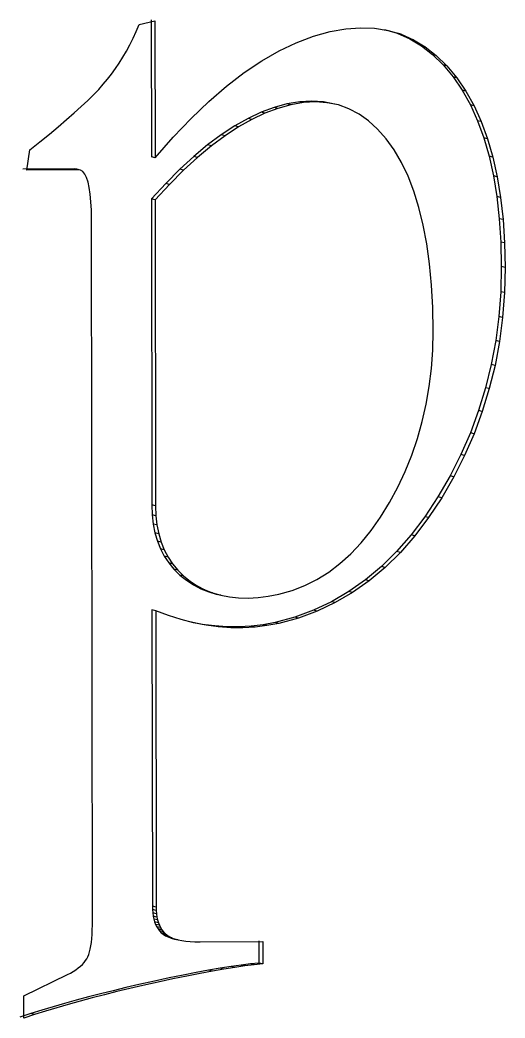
# Model space of a CAD drawing. Header units: millimetres. Extents: x -210 to 210, y -148 to 148.
# Drawn here: x 99.272 to 100.162, y -8.513 to -6.682 of the extents above; entities that cross this region are included whole.
import ezdxf

# ---------------------------------------------------------------- set-up
doc = ezdxf.new("R2010")
doc.units = ezdxf.units.MM
doc.layers.get('0').update_dxf_attribs({"lineweight": 18})

msp = doc.modelspace()

# ---------------------------------------------------------------- linework, layer by layer
at = {"color": 7, "lineweight": 30, "ltscale": 0.000735632}
msp.add_line((99.4906, -6.6902), (99.5193, -6.6837), dxfattribs=at)
at = {"color": 7, "lineweight": 30, "ltscale": 0.006283}
for p, q in [((99.5124, -6.682), (99.5128, -6.9333)), ((99.5193, -6.6837), (99.5197, -6.935))]:
    msp.add_line(p, q, dxfattribs=at)
at = {"color": 7, "lineweight": 30, "ltscale": 0.000348436}
msp.add_line((99.4851, -6.703), (99.4906, -6.6902), dxfattribs=at)
at = {"color": 7, "lineweight": 30, "ltscale": 0.000715839}
msp.add_line((99.8412, -6.7033), (99.8694, -6.6983), dxfattribs=at)
at = {"color": 7, "lineweight": 30, "ltscale": 0.000678316}
msp.add_line((99.8694, -6.6983), (99.8965, -6.6963), dxfattribs=at)
at = {"color": 7, "lineweight": 30, "ltscale": 0.000648563}
msp.add_line((99.8965, -6.6963), (99.9224, -6.6973), dxfattribs=at)
at = {"color": 7, "lineweight": 30, "ltscale": 0.000629182}
msp.add_line((99.9224, -6.6973), (99.9472, -6.7012), dxfattribs=at)
at = {"color": 7, "lineweight": 30, "ltscale": 0.00061951}
for p, q in [((99.9404, -6.6995), (99.9641, -6.7065)), ((99.9472, -6.7012), (99.971, -6.7082))]:
    msp.add_line(p, q, dxfattribs=at)
at = {"color": 7, "lineweight": 30, "ltscale": 0.000334724}
msp.add_line((99.4734, -6.7274), (99.4794, -6.7154), dxfattribs=at)
at = {"color": 7, "lineweight": 30, "ltscale": 0.000341541}
msp.add_line((99.4794, -6.7154), (99.4851, -6.703), dxfattribs=at)
at = {"color": 7, "lineweight": 30, "ltscale": 0.000838408}
msp.add_line((99.7787, -6.7238), (99.8101, -6.7119), dxfattribs=at)
at = {"color": 7, "lineweight": 30, "ltscale": 0.000807687}
msp.add_line((99.8101, -6.7119), (99.8412, -6.7033), dxfattribs=at)
at = {"color": 7, "lineweight": 30, "ltscale": 0.000177196}
for p, q in [((99.971, -6.7082), (99.9641, -6.7065)), ((100.0356, -6.7471), (100.0287, -6.7454)), ((100.055, -6.7661), (100.0481, -6.7644)), ((100.0732, -6.788), (100.0663, -6.7863)), ((99.7686, -6.8377), (99.7617, -6.836)), ((99.7918, -6.8337), (99.785, -6.832)), ((99.8355, -6.8339), (99.8287, -6.8321)), ((99.856, -6.838), (99.8491, -6.8363)), ((99.6971, -6.8645), (99.6903, -6.8628)), ((99.7213, -6.8531), (99.7144, -6.8514)), ((100.1182, -6.8686), (100.1113, -6.8669)), ((99.6727, -6.8782), (99.6658, -6.8765)), ((99.648, -6.8945), (99.6411, -6.8927)), ((100.1297, -6.9), (100.1228, -6.8983)), ((99.5197, -6.935), (99.5128, -6.9333)), ((100.1394, -6.9337), (100.1326, -6.932)), ((99.3779, -6.9568), (99.371, -6.9551)), ((99.3826, -6.9576), (99.3758, -6.9559)), ((99.572, -6.9577), (99.5651, -6.956)), ((99.546, -6.9836), (99.5391, -6.9819)), ((100.1581, -7.0483), (100.1512, -7.0466)), ((100.1618, -7.1361), (100.1549, -7.1344)), ((100.1607, -7.1823), (100.1538, -7.1806)), ((100.1572, -7.2277), (100.1503, -7.226)), ((100.1201, -7.4002), (100.1132, -7.3985)), ((100.0875, -7.4812), (100.0806, -7.4795)), ((99.5206, -7.5735), (99.5137, -7.5718)), ((100.0215, -7.5951), (100.0147, -7.5934)), ((99.5263, -7.6247), (99.5194, -7.623)), ((99.9962, -7.6285), (99.9894, -7.6268)), ((99.5517, -7.6801), (99.5448, -7.6783)), ((99.6108, -7.7275), (99.6039, -7.7257)), ((99.5209, -7.7658), (99.514, -7.7641)), ((99.7827, -7.7794), (99.7759, -7.7777)), ((99.6132, -7.7926), (99.6063, -7.7909)), ((99.6584, -7.7972), (99.6515, -7.7955)), ((99.6808, -7.7974), (99.6739, -7.7957)), ((99.703, -7.7961), (99.6961, -7.7944)), ((99.747, -7.7891), (99.7401, -7.7874)), ((99.5275, -8.3431), (99.5207, -8.3414)), ((99.5296, -8.3474), (99.5228, -8.3457)), ((99.5321, -8.3514), (99.5252, -8.3497)), ((99.5349, -8.3551), (99.528, -8.3534)), ((99.5458, -8.3639), (99.5389, -8.3622)), ((99.5506, -8.3662), (99.5437, -8.3645)), ((99.5561, -8.3682), (99.5492, -8.3665)), ((99.6461, -8.4235), (99.6392, -8.4218)), ((99.6845, -8.4177), (99.6776, -8.416)), ((99.7015, -8.4156), (99.6947, -8.4139)), ((99.7172, -8.414), (99.7103, -8.4123)), ((99.6248, -8.4272), (99.6179, -8.4255)), ((99.2984, -8.5068), (99.2915, -8.5051))]:
    msp.add_line(p, q, dxfattribs=at)
at = {"color": 7, "lineweight": 30, "ltscale": 0.000618576}
msp.add_line((99.9641, -6.7065), (99.9868, -6.7165), dxfattribs=at)
at = {"color": 7, "lineweight": 30, "ltscale": 0.000618508}
msp.add_line((99.971, -6.7082), (99.9937, -6.7182), dxfattribs=at)
at = {"color": 7, "lineweight": 30, "ltscale": 0.00017716}
for p, q in [((99.9937, -6.7182), (99.9868, -6.7165)), ((100.0152, -6.7312), (100.0083, -6.7295)), ((99.7451, -6.8442), (99.7382, -6.8425)), ((99.8142, -6.8324), (99.8073, -6.8307)), ((100.105, -6.8395), (100.0981, -6.8378)), ((99.5976, -6.9342), (99.5907, -6.9325)), ((100.1475, -6.9696), (100.1406, -6.9679)), ((99.5197, -7.0119), (99.5129, -7.0102)), ((100.1608, -7.0911), (100.154, -7.0894)), ((100.1515, -7.2721), (100.1446, -7.2704)), ((100.1329, -7.3584), (100.126, -7.3567)), ((100.105, -7.4412), (100.0981, -7.4395)), ((100.0677, -7.5204), (100.0608, -7.5187)), ((100.0455, -7.5587), (100.0386, -7.557)), ((99.5212, -7.5915), (99.5143, -7.5898)), ((99.5231, -7.6086), (99.5163, -7.6069)), ((99.5365, -7.6542), (99.5296, -7.6525)), ((99.5434, -7.6676), (99.5366, -7.6659)), ((99.9697, -7.6589), (99.9628, -7.6572)), ((99.572, -7.7021), (99.5651, -7.7004)), ((99.584, -7.7118), (99.5771, -7.7101)), ((99.597, -7.7203), (99.5902, -7.7186)), ((99.6253, -7.7332), (99.6184, -7.7315)), ((99.6404, -7.7376), (99.6336, -7.7359)), ((99.8821, -7.7325), (99.8752, -7.7308)), ((99.8171, -7.7667), (99.8103, -7.765)), ((99.6359, -7.7956), (99.629, -7.7939)), ((99.5216, -8.3095), (99.5147, -8.3078)), ((99.5218, -8.316), (99.5149, -8.3143)), ((99.5223, -8.3221), (99.5154, -8.3204)), ((99.5231, -8.3279), (99.5163, -8.3262)), ((99.5243, -8.3333), (99.5174, -8.3316)), ((99.538, -8.3584), (99.5311, -8.3566)), ((99.5416, -8.3613), (99.5347, -8.3596)), ((99.5622, -8.3699), (99.5553, -8.3682))]:
    msp.add_line(p, q, dxfattribs=at)
at = {"color": 7, "lineweight": 30, "ltscale": 0.000627854}
for p, q in [((99.9868, -6.7165), (100.0083, -6.7295)), ((99.9937, -6.7182), (100.0152, -6.7312))]:
    msp.add_line(p, q, dxfattribs=at)
at = {"color": 7, "lineweight": 30, "ltscale": 0.000328999}
msp.add_line((99.4672, -6.739), (99.4734, -6.7274), dxfattribs=at)
at = {"color": 7, "lineweight": 30, "ltscale": 0.000875344}
msp.add_line((99.7471, -6.7389), (99.7787, -6.7238), dxfattribs=at)
at = {"color": 7, "lineweight": 30, "ltscale": 0.000648197}
msp.add_line((100.0083, -6.7295), (100.0287, -6.7454), dxfattribs=at)
at = {"color": 7, "lineweight": 30, "ltscale": 0.000648307}
msp.add_line((100.0152, -6.7312), (100.0356, -6.7471), dxfattribs=at)
at = {"color": 7, "lineweight": 30, "ltscale": 0.000317606}
msp.add_line((99.454, -6.761), (99.4607, -6.7502), dxfattribs=at)
at = {"color": 7, "lineweight": 30, "ltscale": 0.000322781}
msp.add_line((99.4607, -6.7502), (99.4672, -6.739), dxfattribs=at)
at = {"color": 7, "lineweight": 30, "ltscale": 0.000918112}
msp.add_line((99.7153, -6.7572), (99.7471, -6.7389), dxfattribs=at)
at = {"color": 7, "lineweight": 30, "ltscale": 0.000677436}
for p, q in [((100.0287, -6.7454), (100.0481, -6.7644)), ((100.0356, -6.7471), (100.055, -6.7661))]:
    msp.add_line(p, q, dxfattribs=at)
at = {"color": 7, "lineweight": 30, "ltscale": 0.000308167}
msp.add_line((99.4398, -6.7813), (99.447, -6.7713), dxfattribs=at)
at = {"color": 7, "lineweight": 30, "ltscale": 0.000312388}
msp.add_line((99.447, -6.7713), (99.454, -6.761), dxfattribs=at)
at = {"color": 7, "lineweight": 30, "ltscale": 0.000965805}
msp.add_line((99.6832, -6.7787), (99.7153, -6.7572), dxfattribs=at)
at = {"color": 7, "lineweight": 30, "ltscale": 0.000713366}
for p, q in [((100.0481, -6.7644), (100.0663, -6.7863)), ((100.055, -6.7661), (100.0732, -6.788))]:
    msp.add_line(p, q, dxfattribs=at)
at = {"color": 7, "lineweight": 30, "ltscale": 0.000299073}
msp.add_line((99.4246, -6.8), (99.4323, -6.7909), dxfattribs=at)
at = {"color": 7, "lineweight": 30, "ltscale": 0.000303356}
msp.add_line((99.4323, -6.7909), (99.4398, -6.7813), dxfattribs=at)
at = {"color": 7, "lineweight": 30, "ltscale": 0.001018}
for p, q in [((99.6509, -6.8035), (99.6832, -6.7787)), ((100.1468, -7.0061), (100.1512, -7.0466)), ((100.1537, -7.0078), (100.1581, -7.0483))]:
    msp.add_line(p, q, dxfattribs=at)
at = {"color": 7, "lineweight": 30, "ltscale": 0.000743578}
msp.add_line((100.0663, -6.7863), (100.083, -6.8109), dxfattribs=at)
at = {"color": 7, "lineweight": 30, "ltscale": 0.000743729}
msp.add_line((100.0732, -6.788), (100.0899, -6.8126), dxfattribs=at)
at = {"color": 7, "lineweight": 30, "ltscale": 0.000342641}
msp.add_line((99.4067, -6.8192), (99.4162, -6.8093), dxfattribs=at)
at = {"color": 7, "lineweight": 30, "ltscale": 0.00031309}
msp.add_line((99.4162, -6.8093), (99.4246, -6.8), dxfattribs=at)
at = {"color": 7, "lineweight": 30, "ltscale": 0.001072}
msp.add_line((99.6185, -6.8316), (99.6509, -6.8035), dxfattribs=at)
at = {"color": 7, "lineweight": 30, "ltscale": 0.000177232}
for p, q in [((100.0899, -6.8126), (100.083, -6.8109)), ((100.1537, -7.0078), (100.1468, -7.0061)), ((99.5308, -7.64), (99.5239, -7.6382)), ((99.5612, -7.6916), (99.5543, -7.6898)), ((99.9418, -7.6864), (99.9349, -7.6847)), ((99.9126, -7.7109), (99.9057, -7.7092)), ((99.725, -7.7933), (99.7182, -7.7916)), ((99.666, -8.4204), (99.6591, -8.4187))]:
    msp.add_line(p, q, dxfattribs=at)
at = {"color": 7, "lineweight": 30, "ltscale": 0.00076974}
msp.add_line((100.083, -6.8109), (100.0981, -6.8378), dxfattribs=at)
at = {"color": 7, "lineweight": 30, "ltscale": 0.000404588}
msp.add_line((99.3842, -6.8408), (99.396, -6.8297), dxfattribs=at)
at = {"color": 7, "lineweight": 30, "ltscale": 0.000374608}
msp.add_line((99.396, -6.8297), (99.4067, -6.8192), dxfattribs=at)
at = {"color": 7, "lineweight": 30, "ltscale": 0.000769417}
msp.add_line((100.0899, -6.8126), (100.105, -6.8395), dxfattribs=at)
at = {"color": 7, "lineweight": 30, "ltscale": 0.00043671}
msp.add_line((99.3713, -6.8525), (99.3842, -6.8408), dxfattribs=at)
at = {"color": 7, "lineweight": 30, "ltscale": 0.001132}
msp.add_line((99.5857, -6.8628), (99.6185, -6.8316), dxfattribs=at)
at = {"color": 7, "lineweight": 30, "ltscale": 0.000635771}
msp.add_line((99.7382, -6.8425), (99.7144, -6.8514), dxfattribs=at)
at = {"color": 7, "lineweight": 30, "ltscale": 0.000635847}
msp.add_line((99.7451, -6.8442), (99.7213, -6.8531), dxfattribs=at)
at = {"color": 7, "lineweight": 30, "ltscale": 0.000609731}
msp.add_line((99.7617, -6.836), (99.7382, -6.8425), dxfattribs=at)
at = {"color": 7, "lineweight": 30, "ltscale": 0.000609671}
msp.add_line((99.7686, -6.8377), (99.7451, -6.8442), dxfattribs=at)
at = {"color": 7, "lineweight": 30, "ltscale": 0.000589865}
for p, q in [((99.785, -6.832), (99.7617, -6.836)), ((99.7918, -6.8337), (99.7686, -6.8377))]:
    msp.add_line(p, q, dxfattribs=at)
at = {"color": 7, "lineweight": 30, "ltscale": 0.000558743}
msp.add_line((99.8073, -6.8307), (99.785, -6.832), dxfattribs=at)
at = {"color": 7, "lineweight": 30, "ltscale": 0.000558763}
msp.add_line((99.8142, -6.8324), (99.7918, -6.8337), dxfattribs=at)
at = {"color": 7, "lineweight": 30, "ltscale": 0.000535646}
msp.add_line((99.8287, -6.8321), (99.8073, -6.8307), dxfattribs=at)
at = {"color": 7, "lineweight": 30, "ltscale": 0.000535649}
msp.add_line((99.8355, -6.8339), (99.8142, -6.8324), dxfattribs=at)
at = {"color": 7, "lineweight": 30, "ltscale": 0.000521557}
for p, q in [((99.8491, -6.8363), (99.8287, -6.8321)), ((99.856, -6.838), (99.8355, -6.8339))]:
    msp.add_line(p, q, dxfattribs=at)
at = {"color": 7, "lineweight": 30, "ltscale": 0.000515793}
msp.add_line((99.8754, -6.8449), (99.856, -6.838), dxfattribs=at)
at = {"color": 7, "lineweight": 30, "ltscale": 0.000521674}
msp.add_line((99.8939, -6.8546), (99.8754, -6.8449), dxfattribs=at)
at = {"color": 7, "lineweight": 30, "ltscale": 0.00080004}
msp.add_line((100.0981, -6.8378), (100.1113, -6.8669), dxfattribs=at)
at = {"color": 7, "lineweight": 30, "ltscale": 0.000800209}
msp.add_line((100.105, -6.8395), (100.1182, -6.8686), dxfattribs=at)
at = {"color": 7, "lineweight": 30, "ltscale": 0.000498385}
msp.add_line((99.3421, -6.8778), (99.3572, -6.8648), dxfattribs=at)
at = {"color": 7, "lineweight": 30, "ltscale": 0.000467221}
msp.add_line((99.3572, -6.8648), (99.3713, -6.8525), dxfattribs=at)
at = {"color": 7, "lineweight": 30, "ltscale": 0.001192}
msp.add_line((99.5528, -6.8973), (99.5857, -6.8628), dxfattribs=at)
at = {"color": 7, "lineweight": 30, "ltscale": 0.000701315}
for p, q in [((99.6903, -6.8628), (99.6658, -6.8765)), ((99.6971, -6.8645), (99.6727, -6.8782))]:
    msp.add_line(p, q, dxfattribs=at)
at = {"color": 7, "lineweight": 30, "ltscale": 0.000666631}
for p, q in [((99.7144, -6.8514), (99.6903, -6.8628)), ((99.7213, -6.8531), (99.6971, -6.8645))]:
    msp.add_line(p, q, dxfattribs=at)
at = {"color": 7, "lineweight": 30, "ltscale": 0.000537028}
msp.add_line((99.9115, -6.867), (99.8939, -6.8546), dxfattribs=at)
at = {"color": 7, "lineweight": 30, "ltscale": 0.000560409}
msp.add_line((99.928, -6.8821), (99.9115, -6.867), dxfattribs=at)
at = {"color": 7, "lineweight": 30, "ltscale": 0.000835918}
for p, q in [((100.1113, -6.8669), (100.1228, -6.8983)), ((100.1182, -6.8686), (100.1297, -6.9))]:
    msp.add_line(p, q, dxfattribs=at)
at = {"color": 7, "lineweight": 30, "ltscale": 0.000531286}
msp.add_line((99.3257, -6.8913), (99.3421, -6.8778), dxfattribs=at)
at = {"color": 7, "lineweight": 30, "ltscale": 0.000739639}
for p, q in [((99.6658, -6.8765), (99.6411, -6.8927)), ((99.6727, -6.8782), (99.648, -6.8945))]:
    msp.add_line(p, q, dxfattribs=at)
at = {"color": 7, "lineweight": 30, "ltscale": 0.000593872}
msp.add_line((99.9437, -6.8999), (99.928, -6.8821), dxfattribs=at)
at = {"color": 7, "lineweight": 30, "ltscale": 0.00056176}
msp.add_line((99.3083, -6.9055), (99.3257, -6.8913), dxfattribs=at)
at = {"color": 7, "lineweight": 30, "ltscale": 0.001255}
msp.add_line((99.5197, -6.935), (99.5528, -6.8973), dxfattribs=at)
at = {"color": 7, "lineweight": 30, "ltscale": 0.000780794}
msp.add_line((99.6411, -6.8927), (99.616, -6.9114), dxfattribs=at)
at = {"color": 7, "lineweight": 30, "ltscale": 0.000779498}
msp.add_line((99.648, -6.8945), (99.623, -6.9131), dxfattribs=at)
at = {"color": 7, "lineweight": 30, "ltscale": 0.000630731}
msp.add_line((99.9584, -6.9204), (99.9437, -6.8999), dxfattribs=at)
at = {"color": 7, "lineweight": 30, "ltscale": 0.000876086}
for p, q in [((100.1228, -6.8983), (100.1326, -6.932)), ((100.1297, -6.9), (100.1394, -6.9337))]:
    msp.add_line(p, q, dxfattribs=at)
at = {"color": 7, "lineweight": 30, "ltscale": 0.000940743}
msp.add_line((99.2841, -6.9575), (99.2897, -6.9203), dxfattribs=at)
at = {"color": 7, "lineweight": 30, "ltscale": 0.000593418}
msp.add_line((99.2897, -6.9203), (99.3083, -6.9055), dxfattribs=at)
at = {"color": 7, "lineweight": 30, "ltscale": 0.000823322}
msp.add_line((99.616, -6.9114), (99.5907, -6.9325), dxfattribs=at)
at = {"color": 7, "lineweight": 30, "ltscale": 0.000824442}
msp.add_line((99.623, -6.9131), (99.5976, -6.9342), dxfattribs=at)
at = {"color": 7, "lineweight": 30, "ltscale": 0.000178658}
msp.add_line((99.623, -6.9131), (99.616, -6.9114), dxfattribs=at)
at = {"color": 7, "lineweight": 30, "ltscale": 0.000668352}
msp.add_line((99.9719, -6.9435), (99.9584, -6.9204), dxfattribs=at)
at = {"color": 7, "lineweight": 30, "ltscale": 0.000869003}
msp.add_line((99.5907, -6.9325), (99.5651, -6.956), dxfattribs=at)
at = {"color": 7, "lineweight": 30, "ltscale": 0.000869139}
msp.add_line((99.5976, -6.9342), (99.572, -6.9577), dxfattribs=at)
at = {"color": 7, "lineweight": 30, "ltscale": 0.00092072}
msp.add_line((100.1326, -6.932), (100.1406, -6.9679), dxfattribs=at)
at = {"color": 7, "lineweight": 30, "ltscale": 0.000920537}
msp.add_line((100.1394, -6.9337), (100.1475, -6.9696), dxfattribs=at)
at = {"color": 7, "lineweight": 30, "ltscale": 0.002346}
for p, q in [((99.371, -6.9551), (99.2772, -6.9558)), ((99.3779, -6.9568), (99.2841, -6.9575))]:
    msp.add_line(p, q, dxfattribs=at)
at = {"color": 7, "lineweight": 30, "ltscale": 0.000119898}
for p, q in [((99.3758, -6.9559), (99.371, -6.9551)), ((99.3826, -6.9576), (99.3779, -6.9568))]:
    msp.add_line(p, q, dxfattribs=at)
at = {"color": 7, "lineweight": 30, "ltscale": 0.000125865}
msp.add_line((99.3869, -6.9603), (99.3826, -6.9576), dxfattribs=at)
at = {"color": 7, "lineweight": 30, "ltscale": 0.000917635}
for p, q in [((99.5651, -6.956), (99.5391, -6.9819)), ((99.572, -6.9577), (99.546, -6.9836))]:
    msp.add_line(p, q, dxfattribs=at)
at = {"color": 7, "lineweight": 30, "ltscale": 0.000701931}
msp.add_line((99.984, -6.9688), (99.9719, -6.9435), dxfattribs=at)
at = {"color": 7, "lineweight": 30, "ltscale": 0.000147022}
msp.add_line((99.3906, -6.9649), (99.3869, -6.9603), dxfattribs=at)
at = {"color": 7, "lineweight": 30, "ltscale": 0.000179636}
msp.add_line((99.3939, -6.9713), (99.3906, -6.9649), dxfattribs=at)
at = {"color": 7, "lineweight": 30, "ltscale": 0.000217369}
msp.add_line((99.3966, -6.9795), (99.3939, -6.9713), dxfattribs=at)
at = {"color": 7, "lineweight": 30, "ltscale": 0.000739539}
msp.add_line((99.9947, -6.9964), (99.984, -6.9688), dxfattribs=at)
at = {"color": 7, "lineweight": 30, "ltscale": 0.000967839}
msp.add_line((100.1406, -6.9679), (100.1468, -7.0061), dxfattribs=at)
at = {"color": 7, "lineweight": 30, "ltscale": 0.000968212}
msp.add_line((100.1475, -6.9696), (100.1537, -7.0078), dxfattribs=at)
at = {"color": 7, "lineweight": 30, "ltscale": 0.000258758}
msp.add_line((99.3989, -6.9896), (99.3966, -6.9795), dxfattribs=at)
at = {"color": 7, "lineweight": 30, "ltscale": 0.000302317}
msp.add_line((99.4006, -7.0016), (99.3989, -6.9896), dxfattribs=at)
at = {"color": 7, "lineweight": 30, "ltscale": 0.000965903}
msp.add_line((99.5391, -6.9819), (99.5129, -7.0102), dxfattribs=at)
at = {"color": 7, "lineweight": 30, "ltscale": 0.000965757}
msp.add_line((99.546, -6.9836), (99.5197, -7.0119), dxfattribs=at)
at = {"color": 7, "lineweight": 30, "ltscale": 0.000346996}
msp.add_line((99.4019, -7.0154), (99.4006, -7.0016), dxfattribs=at)
at = {"color": 7, "lineweight": 30, "ltscale": 0.01404}
for p, q in [((99.5129, -7.0102), (99.5137, -7.5718)), ((99.5197, -7.0119), (99.5206, -7.5735))]:
    msp.add_line(p, q, dxfattribs=at)
at = {"color": 7, "lineweight": 30, "ltscale": 0.000781884}
msp.add_line((100.0039, -7.0263), (99.9947, -6.9964), dxfattribs=at)
at = {"color": 7, "lineweight": 30, "ltscale": 0.000392445}
msp.add_line((99.4027, -7.0311), (99.4019, -7.0154), dxfattribs=at)
at = {"color": 7, "lineweight": 30, "ltscale": 0.000438315}
msp.add_line((99.4029, -7.0486), (99.4027, -7.0311), dxfattribs=at)
at = {"color": 7, "lineweight": 30, "ltscale": 0.000826932}
msp.add_line((100.0118, -7.0584), (100.0039, -7.0263), dxfattribs=at)
at = {"color": 7, "lineweight": 30, "ltscale": 0.032118}
msp.add_line((99.4048, -8.3333), (99.4029, -7.0486), dxfattribs=at)
at = {"color": 7, "lineweight": 30, "ltscale": 0.001071}
for p, q in [((100.1512, -7.0466), (100.154, -7.0894)), ((100.1581, -7.0483), (100.1608, -7.0911))]:
    msp.add_line(p, q, dxfattribs=at)
at = {"color": 7, "lineweight": 30, "ltscale": 0.000875263}
msp.add_line((100.0182, -7.0929), (100.0118, -7.0584), dxfattribs=at)
at = {"color": 7, "lineweight": 30, "ltscale": 0.00092525}
msp.add_line((100.0232, -7.1295), (100.0182, -7.0929), dxfattribs=at)
at = {"color": 7, "lineweight": 30, "ltscale": 0.001126}
for p, q in [((100.154, -7.0894), (100.1549, -7.1344)), ((100.1608, -7.0911), (100.1618, -7.1361))]:
    msp.add_line(p, q, dxfattribs=at)
at = {"color": 7, "lineweight": 30, "ltscale": 0.000977728}
msp.add_line((100.0268, -7.1685), (100.0232, -7.1295), dxfattribs=at)
at = {"color": 7, "lineweight": 30, "ltscale": 0.001156}
for p, q in [((100.1549, -7.1344), (100.1538, -7.1806)), ((100.1618, -7.1361), (100.1607, -7.1823))]:
    msp.add_line(p, q, dxfattribs=at)
at = {"color": 7, "lineweight": 30, "ltscale": 0.001032}
msp.add_line((100.029, -7.2097), (100.0268, -7.1685), dxfattribs=at)
at = {"color": 7, "lineweight": 30, "ltscale": 0.001137}
for p, q in [((100.1538, -7.1806), (100.1503, -7.226)), ((100.1607, -7.1823), (100.1572, -7.2277))]:
    msp.add_line(p, q, dxfattribs=at)
at = {"color": 7, "lineweight": 30, "ltscale": 0.001087}
msp.add_line((100.0297, -7.2532), (100.029, -7.2097), dxfattribs=at)
at = {"color": 7, "lineweight": 30, "ltscale": 0.001121}
for p, q in [((100.1503, -7.226), (100.1446, -7.2704)), ((100.1572, -7.2277), (100.1515, -7.2721))]:
    msp.add_line(p, q, dxfattribs=at)
at = {"color": 7, "lineweight": 30, "ltscale": 0.000863703}
msp.add_line((100.029, -7.2877), (100.0297, -7.2532), dxfattribs=at)
at = {"color": 7, "lineweight": 30, "ltscale": 0.000848144}
msp.add_line((100.0266, -7.3215), (100.029, -7.2877), dxfattribs=at)
at = {"color": 7, "lineweight": 30, "ltscale": 0.001109}
for p, q in [((100.1446, -7.2704), (100.1364, -7.314)), ((100.1515, -7.2721), (100.1434, -7.3157))]:
    msp.add_line(p, q, dxfattribs=at)
at = {"color": 7, "lineweight": 30, "ltscale": 0.00083466}
msp.add_line((100.0226, -7.3547), (100.0266, -7.3215), dxfattribs=at)
at = {"color": 7, "lineweight": 30, "ltscale": 0.001099}
for p, q in [((100.1364, -7.314), (100.126, -7.3567)), ((100.1434, -7.3157), (100.1329, -7.3584))]:
    msp.add_line(p, q, dxfattribs=at)
at = {"color": 7, "lineweight": 30, "ltscale": 0.000178694}
for p, q in [((100.1434, -7.3157), (100.1364, -7.314)), ((99.8503, -7.7511), (99.8434, -7.7494)), ((99.5258, -8.3384), (99.5188, -8.3367))]:
    msp.add_line(p, q, dxfattribs=at)
at = {"color": 7, "lineweight": 30, "ltscale": 0.000823691}
msp.add_line((100.0171, -7.3872), (100.0226, -7.3547), dxfattribs=at)
at = {"color": 7, "lineweight": 30, "ltscale": 0.001093}
for p, q in [((100.126, -7.3567), (100.1132, -7.3985)), ((100.1329, -7.3584), (100.1201, -7.4002)), ((100.0981, -7.4395), (100.0806, -7.4795)), ((100.105, -7.4412), (100.0875, -7.4812))]:
    msp.add_line(p, q, dxfattribs=at)
at = {"color": 7, "lineweight": 30, "ltscale": 0.000814723}
msp.add_line((100.0099, -7.4189), (100.0171, -7.3872), dxfattribs=at)
at = {"color": 7, "lineweight": 30, "ltscale": 0.001091}
for p, q in [((100.1132, -7.3985), (100.0981, -7.4395)), ((100.1201, -7.4002), (100.105, -7.4412))]:
    msp.add_line(p, q, dxfattribs=at)
at = {"color": 7, "lineweight": 30, "ltscale": 0.000807712}
msp.add_line((100.0011, -7.45), (100.0099, -7.4189), dxfattribs=at)
at = {"color": 7, "lineweight": 30, "ltscale": 0.000803485}
msp.add_line((99.9907, -7.4804), (100.0011, -7.45), dxfattribs=at)
at = {"color": 7, "lineweight": 30, "ltscale": 0.000801771}
msp.add_line((99.9786, -7.5102), (99.9907, -7.4804), dxfattribs=at)
at = {"color": 7, "lineweight": 30, "ltscale": 0.001097}
for p, q in [((100.0806, -7.4795), (100.0608, -7.5187)), ((100.0875, -7.4812), (100.0677, -7.5204))]:
    msp.add_line(p, q, dxfattribs=at)
at = {"color": 7, "lineweight": 30, "ltscale": 0.000801643}
msp.add_line((99.965, -7.5392), (99.9786, -7.5102), dxfattribs=at)
at = {"color": 7, "lineweight": 30, "ltscale": 0.001106}
for p, q in [((100.0608, -7.5187), (100.0386, -7.557)), ((100.0677, -7.5204), (100.0455, -7.5587))]:
    msp.add_line(p, q, dxfattribs=at)
at = {"color": 7, "lineweight": 30, "ltscale": 0.000804581}
msp.add_line((99.9498, -7.5675), (99.965, -7.5392), dxfattribs=at)
at = {"color": 7, "lineweight": 30, "ltscale": 0.001089}
for p, q in [((100.0386, -7.557), (100.0147, -7.5934)), ((100.0455, -7.5587), (100.0215, -7.5951))]:
    msp.add_line(p, q, dxfattribs=at)
at = {"color": 7, "lineweight": 30, "ltscale": 0.000450169}
msp.add_line((99.5137, -7.5718), (99.5143, -7.5898), dxfattribs=at)
at = {"color": 7, "lineweight": 30, "ltscale": 0.000449979}
msp.add_line((99.5206, -7.5735), (99.5212, -7.5915), dxfattribs=at)
at = {"color": 7, "lineweight": 30, "ltscale": 0.000788302}
msp.add_line((99.9332, -7.5944), (99.9498, -7.5675), dxfattribs=at)
at = {"color": 7, "lineweight": 30, "ltscale": 0.000429586}
for p, q in [((99.5143, -7.5898), (99.5163, -7.6069)), ((99.5212, -7.5915), (99.5231, -7.6086))]:
    msp.add_line(p, q, dxfattribs=at)
at = {"color": 7, "lineweight": 30, "ltscale": 0.000752752}
msp.add_line((99.9159, -7.619), (99.9332, -7.5944), dxfattribs=at)
at = {"color": 7, "lineweight": 30, "ltscale": 0.001048}
for p, q in [((100.0147, -7.5934), (99.9894, -7.6268)), ((100.0215, -7.5951), (99.9962, -7.6285))]:
    msp.add_line(p, q, dxfattribs=at)
at = {"color": 7, "lineweight": 30, "ltscale": 0.000411345}
msp.add_line((99.5163, -7.6069), (99.5194, -7.623), dxfattribs=at)
at = {"color": 7, "lineweight": 30, "ltscale": 0.00041153}
msp.add_line((99.5231, -7.6086), (99.5263, -7.6247), dxfattribs=at)
at = {"color": 7, "lineweight": 30, "ltscale": 0.000396383}
msp.add_line((99.5194, -7.623), (99.5239, -7.6382), dxfattribs=at)
at = {"color": 7, "lineweight": 30, "ltscale": 0.000396563}
msp.add_line((99.5263, -7.6247), (99.5308, -7.64), dxfattribs=at)
at = {"color": 7, "lineweight": 30, "ltscale": 0.000720591}
msp.add_line((99.8978, -7.6414), (99.9159, -7.619), dxfattribs=at)
at = {"color": 7, "lineweight": 30, "ltscale": 0.001011}
msp.add_line((99.9894, -7.6268), (99.9628, -7.6572), dxfattribs=at)
at = {"color": 7, "lineweight": 30, "ltscale": 0.00101}
msp.add_line((99.9962, -7.6285), (99.9697, -7.6589), dxfattribs=at)
at = {"color": 7, "lineweight": 30, "ltscale": 0.000385045}
msp.add_line((99.5239, -7.6382), (99.5296, -7.6525), dxfattribs=at)
at = {"color": 7, "lineweight": 30, "ltscale": 0.000376517}
for p, q in [((99.5296, -7.6525), (99.5366, -7.6659)), ((99.5365, -7.6542), (99.5434, -7.6676))]:
    msp.add_line(p, q, dxfattribs=at)
at = {"color": 7, "lineweight": 30, "ltscale": 0.000384699}
msp.add_line((99.5308, -7.64), (99.5365, -7.6542), dxfattribs=at)
at = {"color": 7, "lineweight": 30, "ltscale": 0.000692519}
msp.add_line((99.8788, -7.6616), (99.8978, -7.6414), dxfattribs=at)
at = {"color": 7, "lineweight": 30, "ltscale": 0.000373386}
msp.add_line((99.5366, -7.6659), (99.5448, -7.6783), dxfattribs=at)
at = {"color": 7, "lineweight": 30, "ltscale": 0.000373539}
msp.add_line((99.5434, -7.6676), (99.5517, -7.6801), dxfattribs=at)
at = {"color": 7, "lineweight": 30, "ltscale": 0.000668955}
msp.add_line((99.8589, -7.6795), (99.8788, -7.6616), dxfattribs=at)
at = {"color": 7, "lineweight": 30, "ltscale": 0.000978023}
msp.add_line((99.9628, -7.6572), (99.9349, -7.6847), dxfattribs=at)
at = {"color": 7, "lineweight": 30, "ltscale": 0.000978305}
msp.add_line((99.9697, -7.6589), (99.9418, -7.6864), dxfattribs=at)
at = {"color": 7, "lineweight": 30, "ltscale": 0.000372733}
msp.add_line((99.5448, -7.6783), (99.5543, -7.6898), dxfattribs=at)
at = {"color": 7, "lineweight": 30, "ltscale": 0.000372874}
msp.add_line((99.5517, -7.6801), (99.5612, -7.6916), dxfattribs=at)
at = {"color": 7, "lineweight": 30, "ltscale": 0.000377238}
msp.add_line((99.5543, -7.6898), (99.5651, -7.7004), dxfattribs=at)
at = {"color": 7, "lineweight": 30, "ltscale": 0.000648389}
msp.add_line((99.8382, -7.6951), (99.8589, -7.6795), dxfattribs=at)
at = {"color": 7, "lineweight": 30, "ltscale": 0.000953568}
for p, q in [((99.9349, -7.6847), (99.9057, -7.7092)), ((99.9418, -7.6864), (99.9126, -7.7109))]:
    msp.add_line(p, q, dxfattribs=at)
at = {"color": 7, "lineweight": 30, "ltscale": 0.000376985}
msp.add_line((99.5612, -7.6916), (99.572, -7.7021), dxfattribs=at)
at = {"color": 7, "lineweight": 30, "ltscale": 0.000385583}
for p, q in [((99.5651, -7.7004), (99.5771, -7.7101)), ((99.572, -7.7021), (99.584, -7.7118))]:
    msp.add_line(p, q, dxfattribs=at)
at = {"color": 7, "lineweight": 30, "ltscale": 0.000625707}
msp.add_line((99.7942, -7.7197), (99.8166, -7.7085), dxfattribs=at)
at = {"color": 7, "lineweight": 30, "ltscale": 0.000634307}
msp.add_line((99.8166, -7.7085), (99.8382, -7.6951), dxfattribs=at)
at = {"color": 7, "lineweight": 30, "ltscale": 0.000934409}
msp.add_line((99.9057, -7.7092), (99.8752, -7.7308), dxfattribs=at)
at = {"color": 7, "lineweight": 30, "ltscale": 0.000389697}
for p, q in [((99.5771, -7.7101), (99.5902, -7.7186)), ((99.584, -7.7118), (99.597, -7.7203))]:
    msp.add_line(p, q, dxfattribs=at)
at = {"color": 7, "lineweight": 30, "ltscale": 0.000387183}
msp.add_line((99.5902, -7.7186), (99.6039, -7.7257), dxfattribs=at)
at = {"color": 7, "lineweight": 30, "ltscale": 0.000387262}
msp.add_line((99.597, -7.7203), (99.6108, -7.7275), dxfattribs=at)
at = {"color": 7, "lineweight": 30, "ltscale": 0.000389885}
msp.add_line((99.6039, -7.7257), (99.6184, -7.7315), dxfattribs=at)
at = {"color": 7, "lineweight": 30, "ltscale": 0.000389824}
msp.add_line((99.6108, -7.7275), (99.6253, -7.7332), dxfattribs=at)
at = {"color": 7, "lineweight": 30, "ltscale": 0.000622817}
msp.add_line((99.771, -7.7286), (99.7942, -7.7197), dxfattribs=at)
at = {"color": 7, "lineweight": 30, "ltscale": 0.000934173}
msp.add_line((99.9126, -7.7109), (99.8821, -7.7325), dxfattribs=at)
at = {"color": 7, "lineweight": 30, "ltscale": 0.00039492}
for p, q in [((99.6184, -7.7315), (99.6336, -7.7359)), ((99.6253, -7.7332), (99.6404, -7.7376))]:
    msp.add_line(p, q, dxfattribs=at)
at = {"color": 7, "lineweight": 30, "ltscale": 0.000405048}
msp.add_line((99.6404, -7.7376), (99.6564, -7.7407), dxfattribs=at)
at = {"color": 7, "lineweight": 30, "ltscale": 0.000418543}
msp.add_line((99.6564, -7.7407), (99.673, -7.7423), dxfattribs=at)
at = {"color": 7, "lineweight": 30, "ltscale": 0.00043515}
msp.add_line((99.673, -7.7423), (99.6904, -7.7426), dxfattribs=at)
at = {"color": 7, "lineweight": 30, "ltscale": 0.000452963}
msp.add_line((99.6904, -7.7426), (99.7085, -7.7415), dxfattribs=at)
at = {"color": 7, "lineweight": 30, "ltscale": 0.000474742}
msp.add_line((99.7085, -7.7415), (99.7273, -7.7391), dxfattribs=at)
at = {"color": 7, "lineweight": 30, "ltscale": 0.00049859}
msp.add_line((99.7273, -7.7391), (99.7469, -7.7353), dxfattribs=at)
at = {"color": 7, "lineweight": 30, "ltscale": 0.000624267}
msp.add_line((99.7469, -7.7353), (99.771, -7.7286), dxfattribs=at)
at = {"color": 7, "lineweight": 30, "ltscale": 0.000921759}
msp.add_line((99.8752, -7.7308), (99.8434, -7.7494), dxfattribs=at)
at = {"color": 7, "lineweight": 30, "ltscale": 0.000920588}
msp.add_line((99.8821, -7.7325), (99.8503, -7.7511), dxfattribs=at)
at = {"color": 7, "lineweight": 30, "ltscale": 0.013591}
for p, q in [((99.514, -7.7641), (99.5147, -8.3078)), ((99.5209, -7.7658), (99.5216, -8.3095))]:
    msp.add_line(p, q, dxfattribs=at)
at = {"color": 7, "lineweight": 30, "ltscale": 0.000914996}
msp.add_line((99.8434, -7.7494), (99.8103, -7.765), dxfattribs=at)
at = {"color": 7, "lineweight": 30, "ltscale": 0.000916249}
msp.add_line((99.8503, -7.7511), (99.8171, -7.7667), dxfattribs=at)
at = {"color": 7, "lineweight": 30, "ltscale": 0.000623459}
msp.add_line((99.5442, -7.7747), (99.5209, -7.7658), dxfattribs=at)
at = {"color": 7, "lineweight": 30, "ltscale": 0.000607487}
msp.add_line((99.5673, -7.7821), (99.5442, -7.7747), dxfattribs=at)
at = {"color": 7, "lineweight": 30, "ltscale": 0.000593341}
msp.add_line((99.5903, -7.7881), (99.5673, -7.7821), dxfattribs=at)
at = {"color": 7, "lineweight": 30, "ltscale": 0.000926699}
for p, q in [((99.7759, -7.7777), (99.7401, -7.7874)), ((99.7827, -7.7794), (99.747, -7.7891))]:
    msp.add_line(p, q, dxfattribs=at)
at = {"color": 7, "lineweight": 30, "ltscale": 0.000916562}
msp.add_line((99.8103, -7.765), (99.7759, -7.7777), dxfattribs=at)
at = {"color": 7, "lineweight": 30, "ltscale": 0.000916637}
msp.add_line((99.8171, -7.7667), (99.7827, -7.7794), dxfattribs=at)
at = {"color": 7, "lineweight": 30, "ltscale": 0.000582638}
msp.add_line((99.6063, -7.7909), (99.5834, -7.7864), dxfattribs=at)
at = {"color": 7, "lineweight": 30, "ltscale": 0.000582665}
msp.add_line((99.6132, -7.7926), (99.5903, -7.7881), dxfattribs=at)
at = {"color": 7, "lineweight": 30, "ltscale": 0.000572573}
msp.add_line((99.629, -7.7939), (99.6063, -7.7909), dxfattribs=at)
at = {"color": 7, "lineweight": 30, "ltscale": 0.000572558}
msp.add_line((99.6359, -7.7956), (99.6132, -7.7926), dxfattribs=at)
at = {"color": 7, "lineweight": 30, "ltscale": 0.000564669}
msp.add_line((99.6515, -7.7955), (99.629, -7.7939), dxfattribs=at)
at = {"color": 7, "lineweight": 30, "ltscale": 0.000564673}
msp.add_line((99.6584, -7.7972), (99.6359, -7.7956), dxfattribs=at)
at = {"color": 7, "lineweight": 30, "ltscale": 0.000559056}
for p, q in [((99.6739, -7.7957), (99.6515, -7.7955)), ((99.6808, -7.7974), (99.6584, -7.7972))]:
    msp.add_line(p, q, dxfattribs=at)
at = {"color": 7, "lineweight": 30, "ltscale": 0.00055731}
for p, q in [((99.6961, -7.7944), (99.6739, -7.7957)), ((99.703, -7.7961), (99.6808, -7.7974))]:
    msp.add_line(p, q, dxfattribs=at)
at = {"color": 7, "lineweight": 30, "ltscale": 0.000554959}
msp.add_line((99.7182, -7.7916), (99.6961, -7.7944), dxfattribs=at)
at = {"color": 7, "lineweight": 30, "ltscale": 0.000554925}
msp.add_line((99.725, -7.7933), (99.703, -7.7961), dxfattribs=at)
at = {"color": 7, "lineweight": 30, "ltscale": 0.000557944}
msp.add_line((99.7401, -7.7874), (99.7182, -7.7916), dxfattribs=at)
at = {"color": 7, "lineweight": 30, "ltscale": 0.00055799}
msp.add_line((99.747, -7.7891), (99.725, -7.7933), dxfattribs=at)
at = {"color": 7, "lineweight": 30, "ltscale": 0.000162325}
for p, q in [((99.5147, -8.3078), (99.5149, -8.3143)), ((99.5216, -8.3095), (99.5218, -8.316))]:
    msp.add_line(p, q, dxfattribs=at)
at = {"color": 7, "lineweight": 30, "ltscale": 0.000153872}
for p, q in [((99.5149, -8.3143), (99.5154, -8.3204)), ((99.5218, -8.316), (99.5223, -8.3221))]:
    msp.add_line(p, q, dxfattribs=at)
at = {"color": 7, "lineweight": 30, "ltscale": 0.000145959}
for p, q in [((99.5154, -8.3204), (99.5163, -8.3262)), ((99.5223, -8.3221), (99.5231, -8.3279))]:
    msp.add_line(p, q, dxfattribs=at)
at = {"color": 7, "lineweight": 30, "ltscale": 0.000138419}
for p, q in [((99.5163, -8.3262), (99.5174, -8.3316)), ((99.5231, -8.3279), (99.5243, -8.3333))]:
    msp.add_line(p, q, dxfattribs=at)
at = {"color": 7, "lineweight": 30, "ltscale": 0.000131674}
msp.add_line((99.5174, -8.3316), (99.5188, -8.3367), dxfattribs=at)
at = {"color": 7, "lineweight": 30, "ltscale": 0.000221146}
msp.add_line((99.4045, -8.3516), (99.4047, -8.3428), dxfattribs=at)
at = {"color": 7, "lineweight": 30, "ltscale": 0.000236181}
msp.add_line((99.4047, -8.3428), (99.4048, -8.3333), dxfattribs=at)
at = {"color": 7, "lineweight": 30, "ltscale": 0.000126347}
msp.add_line((99.5188, -8.3367), (99.5207, -8.3414), dxfattribs=at)
at = {"color": 7, "lineweight": 30, "ltscale": 0.000120698}
for p, q in [((99.5207, -8.3414), (99.5228, -8.3457)), ((99.5275, -8.3431), (99.5296, -8.3474))]:
    msp.add_line(p, q, dxfattribs=at)
at = {"color": 7, "lineweight": 30, "ltscale": 0.000117724}
for p, q in [((99.5228, -8.3457), (99.5252, -8.3497)), ((99.5296, -8.3474), (99.5321, -8.3514))]:
    msp.add_line(p, q, dxfattribs=at)
at = {"color": 7, "lineweight": 30, "ltscale": 0.000132357}
msp.add_line((99.5243, -8.3333), (99.5258, -8.3384), dxfattribs=at)
at = {"color": 7, "lineweight": 30, "ltscale": 0.000113998}
for p, q in [((99.5252, -8.3497), (99.528, -8.3534)), ((99.5321, -8.3514), (99.5349, -8.3551))]:
    msp.add_line(p, q, dxfattribs=at)
at = {"color": 7, "lineweight": 30, "ltscale": 0.000125728}
msp.add_line((99.5258, -8.3384), (99.5275, -8.3431), dxfattribs=at)
at = {"color": 7, "lineweight": 30, "ltscale": 0.000177134}
msp.add_line((99.4027, -8.3745), (99.4035, -8.3675), dxfattribs=at)
at = {"color": 7, "lineweight": 30, "ltscale": 0.000191362}
msp.add_line((99.4035, -8.3675), (99.4041, -8.3599), dxfattribs=at)
at = {"color": 7, "lineweight": 30, "ltscale": 0.000206184}
msp.add_line((99.4041, -8.3599), (99.4045, -8.3516), dxfattribs=at)
at = {"color": 7, "lineweight": 30, "ltscale": 0.000113468}
msp.add_line((99.528, -8.3534), (99.5311, -8.3566), dxfattribs=at)
at = {"color": 7, "lineweight": 30, "ltscale": 0.000115892}
for p, q in [((99.5311, -8.3566), (99.5347, -8.3596)), ((99.538, -8.3584), (99.5416, -8.3613))]:
    msp.add_line(p, q, dxfattribs=at)
at = {"color": 7, "lineweight": 30, "ltscale": 0.00012379}
msp.add_line((99.5347, -8.3596), (99.5389, -8.3622), dxfattribs=at)
at = {"color": 7, "lineweight": 30, "ltscale": 0.000113337}
msp.add_line((99.5349, -8.3551), (99.538, -8.3584), dxfattribs=at)
at = {"color": 7, "lineweight": 30, "ltscale": 0.000133823}
for p, q in [((99.5389, -8.3622), (99.5437, -8.3645)), ((99.5458, -8.3639), (99.5506, -8.3662))]:
    msp.add_line(p, q, dxfattribs=at)
at = {"color": 7, "lineweight": 30, "ltscale": 0.000123882}
msp.add_line((99.5416, -8.3613), (99.5458, -8.3639), dxfattribs=at)
at = {"color": 7, "lineweight": 30, "ltscale": 0.000146628}
for p, q in [((99.5437, -8.3645), (99.5492, -8.3665)), ((99.5506, -8.3662), (99.5561, -8.3682))]:
    msp.add_line(p, q, dxfattribs=at)
at = {"color": 7, "lineweight": 30, "ltscale": 0.000157687}
msp.add_line((99.5492, -8.3665), (99.5553, -8.3682), dxfattribs=at)
at = {"color": 7, "lineweight": 30, "ltscale": 0.000157647}
msp.add_line((99.5561, -8.3682), (99.5622, -8.3699), dxfattribs=at)
at = {"color": 7, "lineweight": 30, "ltscale": 0.000134415}
msp.add_line((99.3994, -8.392), (99.4006, -8.3868), dxfattribs=at)
at = {"color": 7, "lineweight": 30, "ltscale": 0.000148388}
msp.add_line((99.4006, -8.3868), (99.4017, -8.381), dxfattribs=at)
at = {"color": 7, "lineweight": 30, "ltscale": 0.000162461}
msp.add_line((99.4017, -8.381), (99.4027, -8.3745), dxfattribs=at)
at = {"color": 7, "lineweight": 30, "ltscale": 0.000171178}
msp.add_line((99.5622, -8.3699), (99.5689, -8.3712), dxfattribs=at)
at = {"color": 7, "lineweight": 30, "ltscale": 0.000186813}
msp.add_line((99.5689, -8.3712), (99.5763, -8.3722), dxfattribs=at)
at = {"color": 7, "lineweight": 30, "ltscale": 0.000200008}
msp.add_line((99.5763, -8.3722), (99.5843, -8.3729), dxfattribs=at)
at = {"color": 7, "lineweight": 30, "ltscale": 0.000216687}
msp.add_line((99.5843, -8.3729), (99.5929, -8.3733), dxfattribs=at)
at = {"color": 7, "lineweight": 30, "ltscale": 0.000230655}
msp.add_line((99.5929, -8.3733), (99.6022, -8.3733), dxfattribs=at)
at = {"color": 7, "lineweight": 30, "ltscale": 0.002875}
msp.add_line((99.6022, -8.3733), (99.7172, -8.373), dxfattribs=at)
at = {"color": 7, "lineweight": 30, "ltscale": 0.001026}
for p, q in [((99.7103, -8.3713), (99.7103, -8.4123)), ((99.7172, -8.373), (99.7172, -8.414)), ((99.2786, -8.5132), (99.2786, -8.4722))]:
    msp.add_line(p, q, dxfattribs=at)
at = {"color": 7, "lineweight": 30, "ltscale": 0.000106981}
msp.add_line((99.392, -8.4079), (99.3943, -8.4043), dxfattribs=at)
at = {"color": 7, "lineweight": 30, "ltscale": 0.000104269}
msp.add_line((99.3943, -8.4043), (99.3963, -8.4007), dxfattribs=at)
at = {"color": 7, "lineweight": 30, "ltscale": 0.000108451}
msp.add_line((99.3963, -8.4007), (99.3979, -8.3966), dxfattribs=at)
at = {"color": 7, "lineweight": 30, "ltscale": 0.000121391}
msp.add_line((99.3979, -8.3966), (99.3994, -8.392), dxfattribs=at)
at = {"color": 7, "lineweight": 30, "ltscale": 0.000133571}
msp.add_line((99.3744, -8.4246), (99.3787, -8.4214), dxfattribs=at)
at = {"color": 7, "lineweight": 30, "ltscale": 0.000127866}
msp.add_line((99.3787, -8.4214), (99.3827, -8.4182), dxfattribs=at)
at = {"color": 7, "lineweight": 30, "ltscale": 0.000121275}
msp.add_line((99.3827, -8.4182), (99.3862, -8.4149), dxfattribs=at)
at = {"color": 7, "lineweight": 30, "ltscale": 0.000115466}
msp.add_line((99.3862, -8.4149), (99.3893, -8.4114), dxfattribs=at)
at = {"color": 7, "lineweight": 30, "ltscale": 0.000110414}
msp.add_line((99.3893, -8.4114), (99.392, -8.4079), dxfattribs=at)
at = {"color": 7, "lineweight": 30, "ltscale": 0.000541414}
for p, q in [((99.6392, -8.4218), (99.6179, -8.4255)), ((99.6461, -8.4235), (99.6248, -8.4272))]:
    msp.add_line(p, q, dxfattribs=at)
at = {"color": 7, "lineweight": 30, "ltscale": 0.000503979}
msp.add_line((99.6591, -8.4187), (99.6392, -8.4218), dxfattribs=at)
at = {"color": 7, "lineweight": 30, "ltscale": 0.000503939}
msp.add_line((99.666, -8.4204), (99.6461, -8.4235), dxfattribs=at)
at = {"color": 7, "lineweight": 30, "ltscale": 0.000466532}
msp.add_line((99.6776, -8.416), (99.6591, -8.4187), dxfattribs=at)
at = {"color": 7, "lineweight": 30, "ltscale": 0.000466569}
msp.add_line((99.6845, -8.4177), (99.666, -8.4204), dxfattribs=at)
at = {"color": 7, "lineweight": 30, "ltscale": 0.000429297}
for p, q in [((99.6947, -8.4139), (99.6776, -8.416)), ((99.7015, -8.4156), (99.6845, -8.4177))]:
    msp.add_line(p, q, dxfattribs=at)
at = {"color": 7, "lineweight": 30, "ltscale": 0.00039371}
for p, q in [((99.7103, -8.4123), (99.6947, -8.4139)), ((99.7172, -8.414), (99.7015, -8.4156))]:
    msp.add_line(p, q, dxfattribs=at)
at = {"color": 7, "lineweight": 30, "ltscale": 0.00223}
msp.add_line((99.2786, -8.4722), (99.3589, -8.4335), dxfattribs=at)
at = {"color": 7, "lineweight": 30, "ltscale": 0.000155968}
msp.add_line((99.3589, -8.4335), (99.3645, -8.4306), dxfattribs=at)
at = {"color": 7, "lineweight": 30, "ltscale": 0.000148982}
msp.add_line((99.3645, -8.4306), (99.3696, -8.4276), dxfattribs=at)
at = {"color": 7, "lineweight": 30, "ltscale": 0.000141241}
msp.add_line((99.3696, -8.4276), (99.3744, -8.4246), dxfattribs=at)
at = {"color": 7, "lineweight": 30, "ltscale": 0.000690691}
for p, q in [((99.5455, -8.4397), (99.5184, -8.4455)), ((99.5523, -8.4415), (99.5253, -8.4473))]:
    msp.add_line(p, q, dxfattribs=at)
at = {"color": 7, "lineweight": 30, "ltscale": 0.000652903}
msp.add_line((99.571, -8.4345), (99.5455, -8.4397), dxfattribs=at)
at = {"color": 7, "lineweight": 30, "ltscale": 0.000652951}
msp.add_line((99.5779, -8.4362), (99.5523, -8.4415), dxfattribs=at)
at = {"color": 7, "lineweight": 30, "ltscale": 0.000615166}
for p, q in [((99.5952, -8.4297), (99.571, -8.4345)), ((99.6021, -8.4314), (99.5779, -8.4362))]:
    msp.add_line(p, q, dxfattribs=at)
at = {"color": 7, "lineweight": 30, "ltscale": 0.000577578}
msp.add_line((99.6179, -8.4255), (99.5952, -8.4297), dxfattribs=at)
at = {"color": 7, "lineweight": 30, "ltscale": 0.000577533}
msp.add_line((99.6248, -8.4272), (99.6021, -8.4314), dxfattribs=at)
at = {"color": 7, "lineweight": 30, "ltscale": 0.000602977}
msp.add_line((99.4662, -8.4574), (99.4427, -8.463), dxfattribs=at)
at = {"color": 7, "lineweight": 30, "ltscale": 0.000603031}
msp.add_line((99.4731, -8.4591), (99.4496, -8.4647), dxfattribs=at)
at = {"color": 7, "lineweight": 30, "ltscale": 0.000612753}
msp.add_line((99.4901, -8.4519), (99.4662, -8.4574), dxfattribs=at)
at = {"color": 7, "lineweight": 30, "ltscale": 0.000612648}
msp.add_line((99.4969, -8.4536), (99.4731, -8.4591), dxfattribs=at)
at = {"color": 7, "lineweight": 30, "ltscale": 0.000726948}
msp.add_line((99.5184, -8.4455), (99.4901, -8.4519), dxfattribs=at)
at = {"color": 7, "lineweight": 30, "ltscale": 0.000726999}
msp.add_line((99.5253, -8.4473), (99.4969, -8.4536), dxfattribs=at)
at = {"color": 7, "lineweight": 30, "ltscale": 0.000571146}
for p, q in [((99.3972, -8.4745), (99.3751, -8.4804)), ((99.4041, -8.4762), (99.382, -8.4821))]:
    msp.add_line(p, q, dxfattribs=at)
at = {"color": 7, "lineweight": 30, "ltscale": 0.000582194}
msp.add_line((99.4197, -8.4687), (99.3972, -8.4745), dxfattribs=at)
at = {"color": 7, "lineweight": 30, "ltscale": 0.000582251}
msp.add_line((99.4266, -8.4704), (99.4041, -8.4762), dxfattribs=at)
at = {"color": 7, "lineweight": 30, "ltscale": 0.000591833}
msp.add_line((99.4427, -8.463), (99.4197, -8.4687), dxfattribs=at)
at = {"color": 7, "lineweight": 30, "ltscale": 0.000591777}
msp.add_line((99.4496, -8.4647), (99.4266, -8.4704), dxfattribs=at)
at = {"color": 7, "lineweight": 30, "ltscale": 0.000539845}
for p, q in [((99.3324, -8.4925), (99.3117, -8.4988)), ((99.3393, -8.4943), (99.3186, -8.5005))]:
    msp.add_line(p, q, dxfattribs=at)
at = {"color": 7, "lineweight": 30, "ltscale": 0.000550659}
msp.add_line((99.3535, -8.4864), (99.3324, -8.4925), dxfattribs=at)
at = {"color": 7, "lineweight": 30, "ltscale": 0.000550722}
msp.add_line((99.3604, -8.4881), (99.3393, -8.4943), dxfattribs=at)
at = {"color": 7, "lineweight": 30, "ltscale": 0.000560214}
msp.add_line((99.3751, -8.4804), (99.3535, -8.4864), dxfattribs=at)
at = {"color": 7, "lineweight": 30, "ltscale": 0.000560153}
msp.add_line((99.382, -8.4821), (99.3604, -8.4881), dxfattribs=at)
at = {"color": 7, "lineweight": 30, "ltscale": 0.000519714}
for p, q in [((99.2915, -8.5051), (99.2717, -8.5115)), ((99.2984, -8.5068), (99.2786, -8.5132))]:
    msp.add_line(p, q, dxfattribs=at)
at = {"color": 7, "lineweight": 30, "ltscale": 0.000528966}
for p, q in [((99.3117, -8.4988), (99.2915, -8.5051)), ((99.3186, -8.5005), (99.2984, -8.5068))]:
    msp.add_line(p, q, dxfattribs=at)

doc.saveas('drawing.dxf')
